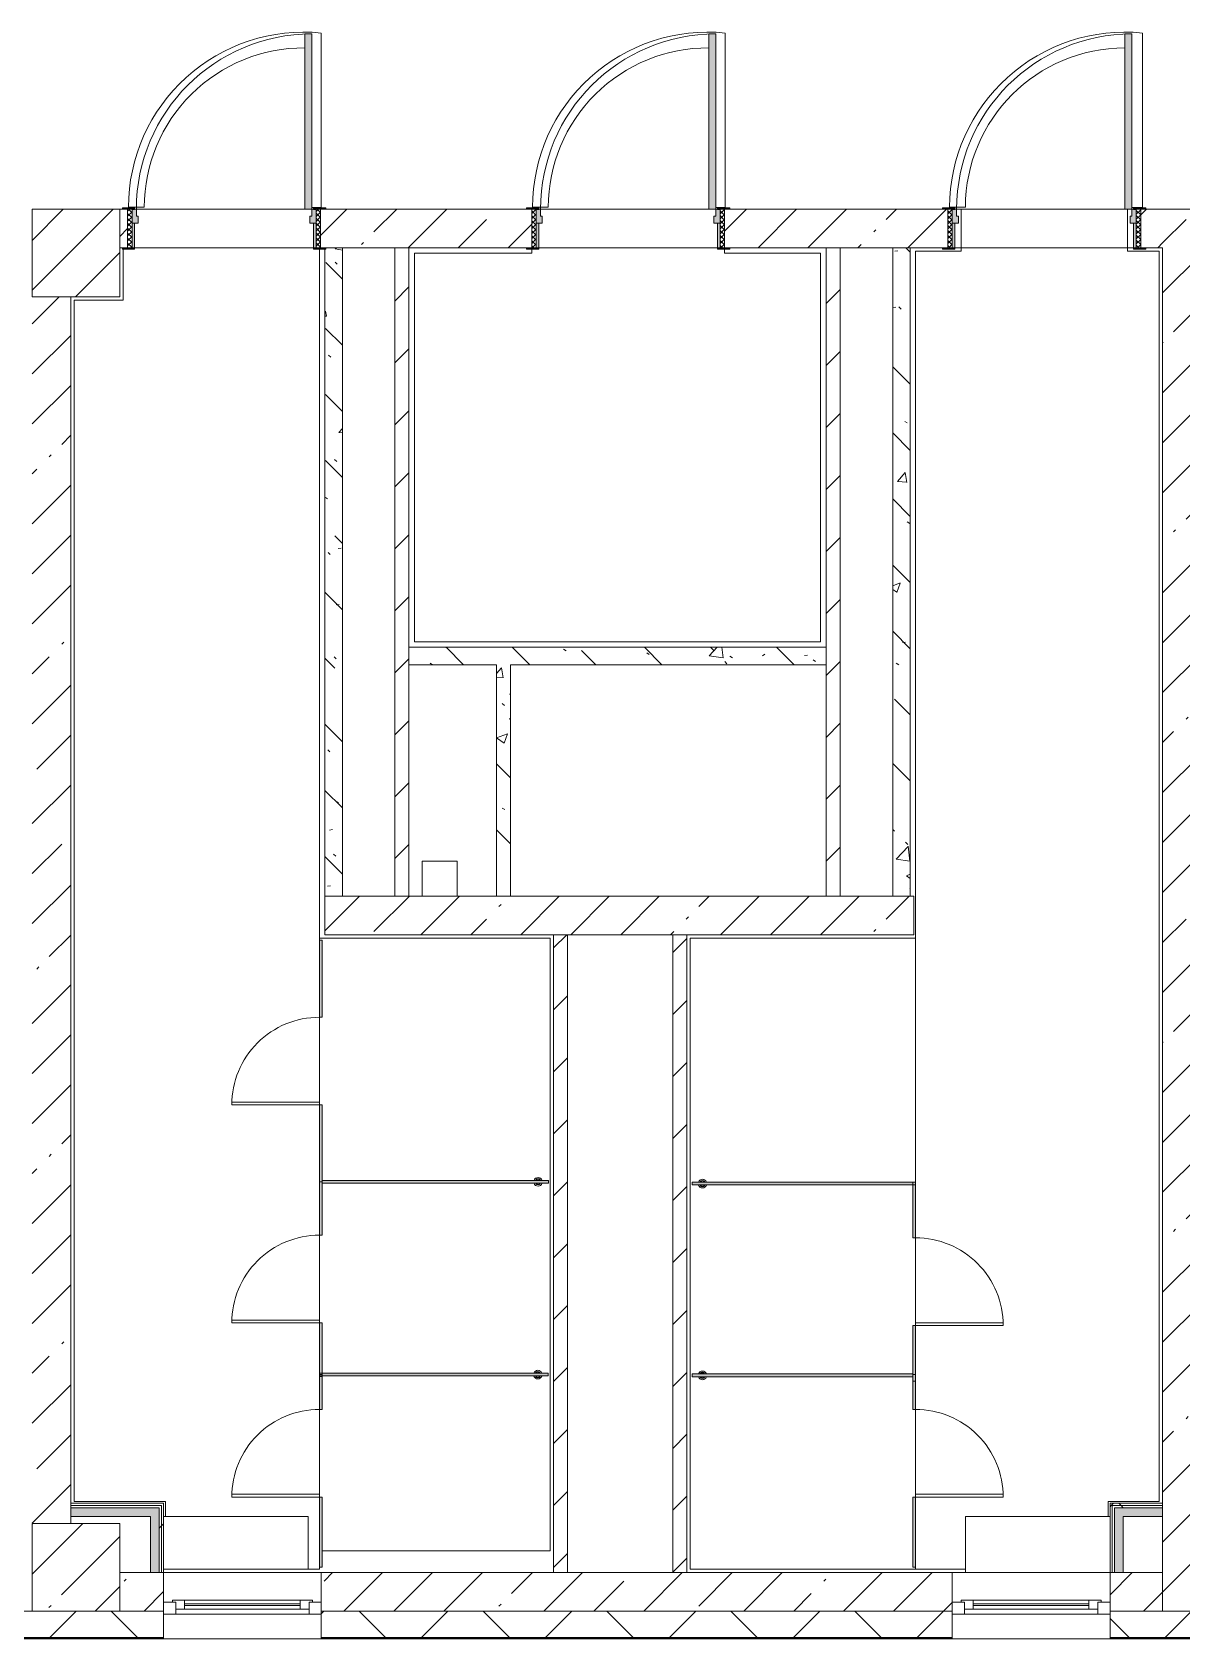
# Model space of a CAD drawing. Header units: millimetres. Extents: x -2911 to 185522, y -8553 to 29000.
# Drawn here: x 123922 to 130482, y -258 to 8910 of the extents above; entities that cross this region are included whole.
import ezdxf

# ---------------------------------------------------------------- set-up
doc = ezdxf.new("R2010")
doc.units = ezdxf.units.MM
for name, color, linetype, lineweight, true_color in [('A-DOOR-2', 7, 'Continuous', 5, 0xaaaaaa), ('A-DOOR-3', 7, 'Continuous', 5, 0xe2e2e2), ('A-DOOR-FRAM-1', 7, 'Continuous', 5, 0xe2e2e2), ('A-DOOR-FRAM-2', 7, 'Continuous', 5, 0xaaaaaa), ('A-FLOR-2', 7, 'Continuous', 5, 0xaaaaaa), ('A-GENM-2', 7, 'Continuous', 5, 0xe2ddcd), ('I-WALL-1', 7, 'Continuous', 5, 0xe7e7e7), ('I-WALL-2', 7, 'Continuous', 9, 0xe7e7e7), ('I-WALL-5', 7, 'Continuous', 5, 0x787878)]:
    doc.layers.add(name, color=color, linetype=linetype, lineweight=lineweight, true_color=true_color)
for name, color, linetype, lineweight in [('A-DOOR-5', 7, 'Continuous', 5), ('A-GENM-1', 7, 'Continuous', 5), ('A-GLAZ-2', 7, 'Continuous', 5), ('A-WALL', 7, 'Continuous', 9), ('A-WALL-4', 7, 'Continuous', 5), ('I-WALL-3', 7, 'Continuous', 5), ('S-COLS-2', 7, 'Continuous', 5)]:
    doc.layers.add(name, color=color, linetype=linetype, lineweight=lineweight)
pattern_1 = [(45, (58512.3, 0), (-285.1231, 285.1231), []), (45, (58797.44, 0), (-285.1231, 285.1231), [504.031, -100.806, 16.764, -84.042])]
pattern_2 = [(45, (58512.32, 0), (-176.7767, 176.7767), [])]
pattern_3 = [(135, (58512.3, 0), (-377.1708, -377.1708), [533.4, -88.9, 17.78, -88.9]), (135, (58512.3, 376.94), (-377.1708, -377.1708), []), (50, (58512.3, 0), (637.6445, -55.7866), [66.675, -733.425]), (355, (58512.3, 0), (-123.3494, 668.699), [53.34, -586.74]), (100.451, (58565.45, -4.65), (514.299, 612.908), [56.665, -623.315]), (46.184, (58512.3, 177.8), (948.7764, -147.15), [100.012, -1100.137]), (96.636, (58591.4, 165.5), (830.909, 865.997), [84.998, -934.973]), (351.184, (58512.3, 177.8), (830.918, 865.988), [80.01, -880.11]), (21, (58601.2, 133.35), (530.6506, -357.9283), [66.675, -733.425]), (326, (58601.2, 133.35), (216.308, 644.6585), [53.34, -586.74]), (71.451, (58645.44, 103.5), (746.9596, 286.7243), [56.665, -623.315]), (37.5, (58512.32, 0), (10.8105, 295.9426), [16.764, -562.864, 16.764, -578.866, -588.962]), (37.5, (58512.32, 0), (10.8105, 295.9426), [-1175.258, 16.764, -572.198]), (7.5, (58512.3, 0), (233.8692, 350.6318), [16.764, -322.834, 16.764, -549.529, -224.472]), (7.5, (58512.3, 0), (233.8692, 350.6318), [-905.891, 16.764, -207.708]), (327.5, (58314.07, 0), (474.5678, -20.0513), [16.764, -205.486, 16.764, -676.656, -920.115]), (327.5, (58314.07, 0), (474.5678, -20.0513), [-915.67, 16.764, -903.351]), (317.5, (58225.17, 0), (518.4522, 88.9934), [16.764, -272.161, 16.764, -443.738, -653.415]), (317.5, (58225.17, 0), (518.4522, 88.9934), [-749.427, 16.764, -636.651])]
pattern_4 = [(135, (1751.41, 174.685), (-14.14214, -14.14214), []), (225, (1751.41, 174.685), (14.14214, -14.14214), [])]
pattern_5 = [(45, (-371.384, 174.685), (-14.1421, 14.1421), []), (135, (-371.384, 174.685), (-14.1421, -14.1421), [])]
pattern_6 = [(45, (58512.3, 0), (-530.33, 530.33), []), (135, (58512.3, 0), (-530.33, -530.33), [])]

# ---------------------------------------------------------------- blocks, each defined once
blk = doc.blocks.new('BSC_Колонна _Прямоугольная - 500х500-V74-2_7_1_птичка')
at = {"layer": 'S-COLS-2'}
h = blk.add_hatch(dxfattribs=at)
h.set_pattern_fill('FP_79', color=256, style=0, pattern_type=2)
h.set_pattern_definition([(45, (-65660, -150), (-285.1231, 285.1231), []), (45, (-65374.88, -150), (-285.1231, 285.1231), [504.031, -100.806, 16.764, -84.042])])
h.paths.add_polyline_path([(-21.8, -250), (250, -250), (250, 250), (-250, 250), (-250, -250)])
for p, q in [((250, 250), (-250, 250)), ((-250, 250), (-250, -250)), ((250, -250), (250, 250)), ((-250, -250), (250, -250))]:
    blk.add_line(p, q, dxfattribs=at)
blk = doc.blocks.new('BSC_Колонна _Прямоугольная - 500х500-V77-2_7_1_птичка')
at = {"layer": 'S-COLS-2'}
h = blk.add_hatch(dxfattribs=at)
h.set_pattern_fill('FP_82', color=256, style=0, pattern_type=2)
h.set_pattern_definition([(45, (-65660, -7650), (-285.1231, 285.1231), []), (45, (-65374.88, -7650), (-285.1231, 285.1231), [504.031, -100.806, 16.764, -84.042])])
h.paths.add_polyline_path([(-21.8, -250), (250, -250), (250, 250), (-250, 250), (-250, -250)])
for p, q in [((250, 250), (-250, 250)), ((-250, 250), (-250, -250)), ((250, -250), (250, 250)), ((-250, -250), (250, -250))]:
    blk.add_line(p, q, dxfattribs=at)
blk = doc.blocks.new('120_Окно_СКБ_1Ст - 120_Окно_СКБ_1Ст 900х2500_h_-22445987-2_7_1_птичка')
at = {"layer": 'A-GLAZ-2'}
for p, q in [((-450, -127), (-450, -57)), ((-450, -57), (-380, -57)), ((450, -57), (-450, -57)), ((-380, -57), (-380, -127)), ((380, -87), (-380, -87)), ((-380, -87), (-380, -127)), ((-330, -137), (-330, -87)), ((330, -137), (330, -87)), ((380, -127), (380, -57)), ((380, -57), (450, -57)), ((380, -127), (380, -87)), ((450, -57), (450, -127)), ((-380, -127), (-450, -127)), ((-450, -127), (-400, -127)), ((-380, -127), (-400, -127)), ((-400, -127), (-400, -137)), ((-400, -137), (400, -137)), ((400, -137), (-400, -137)), ((-330, -107), (330, -107)), ((330, -117), (-330, -117)), ((450, -127), (380, -127)), ((400, -127), (380, -127)), ((400, -127), (450, -127)), ((400, -137), (400, -127))]:
    blk.add_line(p, q, dxfattribs=at)
blk = doc.blocks.new('110_Дверь_СКБ_1Ст_Внутренняя1 - Д-4_1 1100x2100h_ОО_туалет для мальч_ и дев_-32102845-2_7_1_птичка')
at = {"layer": 'A-DOOR-2'}
h = blk.add_hatch(dxfattribs=at)
h.set_pattern_fill('FP_123', color=256, style=0, pattern_type=2)
h.set_pattern_definition(pattern_4)
h.paths.add_polyline_path([(562.5, -110), (562.5, 110), (537.5, 110), (537.5, -110)])
at = {"layer": 'A-DOOR-3'}
h = blk.add_hatch(color=256, dxfattribs=at)
h.paths.add_polyline_path([(537.5, 30), (537.5, 110), (512.5, 110), (512.5, 70), (502.5, 70), (502.5, 30)])
h.paths.add_polyline_path([(-477.5, 30), (-477.5, 70), (-487.5, 70), (-487.5, 110), (-512.5, 110), (-512.5, 30)])
at = {"layer": 'A-DOOR-FRAM-1'}
for points in [[(472.5, 110), (512.5, 110), (512.5, 1110), (472.5, 1110), (472.5, 538.8)], [(-497.5, 110), (-497.5, 118), (-567.5, 118), (-567.5, 110)], [(592.5, 110), (592.5, 118), (522.5, 118), (522.5, 110)], [(-497.5, -110), (-497.5, 30), (-512.5, 30), (-512.5, -110)], [(537.5, -110), (537.5, 30), (522.5, 30), (522.5, -110)], [(-497.5, -118), (-497.5, -110), (-567.5, -110), (-567.5, -118)], [(592.5, -118), (592.5, -110), (522.5, -110), (522.5, -118)]]:
    blk.add_hatch(color=256, dxfattribs=at).paths.add_polyline_path(points)
at = {"layer": 'A-DOOR-FRAM-2'}
h = blk.add_hatch(dxfattribs=at)
h.set_pattern_fill('FP_124', color=256, style=0, pattern_type=2)
h.set_pattern_definition(pattern_5)
h.paths.add_polyline_path([(-512.5, -110), (-512.5, 110), (-537.5, 110), (-537.5, -110)])
at = {"layer": 'A-DOOR-2'}
for p, q in [((512.5, 1110), (472.5, 1110)), ((472.5, 1110), (472.5, 110)), ((512.5, 110), (512.5, 1110)), ((472.5, 110), (512.5, 110))]:
    blk.add_line(p, q, dxfattribs=at)
blk.add_arc((512.5, 110), 1000, 90, 180, dxfattribs=at)
at = {"layer": 'A-DOOR-FRAM-2'}
for p, q in [((-497.5, 118), (-567.5, 118)), ((-567.5, 118), (-567.5, 110)), ((-567.5, 110), (-497.5, 110)), ((-512.5, 110), (-537.5, 110)), ((-537.5, 110), (-537.5, -110)), ((-487.5, 110), (-512.5, 110)), ((-512.5, 110), (-512.5, 30)), ((-512.5, -110), (-512.5, 110)), ((-497.5, 110), (-512.5, 110)), ((-512.5, 110), (-512.5, 109)), ((-512.5, 109), (-497.5, 109)), ((-497.5, 110), (-497.5, 118)), ((-497.5, 109), (-497.5, 110)), ((-487.5, 70), (-487.5, 110)), ((512.5, 110), (512.5, 70)), ((537.5, 110), (512.5, 110)), ((592.5, 118), (522.5, 118)), ((522.5, 118), (522.5, 110)), ((537.5, 110), (522.5, 110)), ((522.5, 110), (522.5, 109)), ((522.5, 110), (592.5, 110)), ((522.5, 109), (537.5, 109)), ((537.5, 30), (537.5, 110)), ((562.5, 110), (537.5, 110)), ((537.5, 110), (537.5, -110)), ((537.5, 109), (537.5, 110)), ((562.5, -110), (562.5, 110)), ((592.5, 110), (592.5, 118)), ((-512.5, 30), (-477.5, 30)), ((-497.5, 30), (-512.5, 30)), ((-512.5, 30), (-512.5, -110)), ((-497.5, -110), (-497.5, 30)), ((-477.5, 70), (-487.5, 70)), ((-477.5, 30), (-477.5, 70)), ((512.5, 70), (502.5, 70)), ((502.5, 70), (502.5, 30)), ((502.5, 30), (537.5, 30)), ((537.5, 30), (522.5, 30)), ((522.5, 30), (522.5, -110)), ((537.5, -110), (537.5, 30)), ((-497.5, -110), (-567.5, -110)), ((-567.5, -110), (-567.5, -118)), ((-567.5, -118), (-497.5, -118)), ((-537.5, -110), (-512.5, -110)), ((-512.5, -110), (-497.5, -110)), ((-497.5, -118), (-497.5, -110)), ((522.5, -110), (537.5, -110)), ((592.5, -110), (522.5, -110)), ((522.5, -110), (522.5, -118)), ((522.5, -118), (592.5, -118)), ((537.5, -110), (562.5, -110)), ((592.5, -118), (592.5, -110))]:
    blk.add_line(p, q, dxfattribs=at)
blk = doc.blocks.new('110_Дверь_СКБ_1Ст_Внутренняя1 - Д-4 1100x2100h_су мгн-31586709-2_7_1_птичка')
at = {"layer": 'A-DOOR-2'}
h = blk.add_hatch(dxfattribs=at)
h.set_pattern_fill('FP_123', color=256, style=0, pattern_type=2)
h.set_pattern_definition(pattern_4)
h.paths.add_polyline_path([(562.5, -110), (562.5, 110), (537.5, 110), (537.5, -110), (550.3, -110)])
at = {"layer": 'A-DOOR-3'}
h = blk.add_hatch(color=256, dxfattribs=at)
h.paths.add_polyline_path([(537.5, 30), (537.5, 110), (512.5, 110), (512.5, 70), (502.5, 70), (502.5, 30)])
h.paths.add_polyline_path([(-477.5, 30), (-477.5, 70), (-487.5, 70), (-487.5, 110), (-512.5, 110), (-512.5, 30)])
at = {"layer": 'A-DOOR-FRAM-1'}
for points in [[(472.5, 110), (512.5, 110), (512.5, 1110), (472.5, 1110), (472.5, 538.8)], [(-497.5, 110), (-497.5, 118), (-567.5, 118), (-567.5, 110)], [(522.5, 110), (592.5, 110), (592.5, 118), (522.5, 118)], [(-497.5, -110), (-497.5, 30), (-512.5, 30), (-512.5, -110)], [(537.5, -110), (537.5, 30), (522.5, 30), (522.5, -110)], [(-497.5, -118), (-497.5, -110), (-567.5, -110), (-567.5, -118)], [(522.5, -118), (592.5, -118), (592.5, -110), (522.5, -110)]]:
    blk.add_hatch(color=256, dxfattribs=at).paths.add_polyline_path(points)
at = {"layer": 'A-DOOR-FRAM-2'}
h = blk.add_hatch(dxfattribs=at)
h.set_pattern_fill('FP_124', color=256, style=0, pattern_type=2)
h.set_pattern_definition(pattern_5)
h.paths.add_polyline_path([(-512.5, -110), (-512.5, 110), (-537.5, 110), (-537.5, -110)])
at = {"layer": 'A-DOOR-2'}
for p, q in [((512.5, 1110), (472.5, 1110)), ((472.5, 1110), (472.5, 110)), ((512.5, 110), (512.5, 1110)), ((472.5, 110), (512.5, 110))]:
    blk.add_line(p, q, dxfattribs=at)
blk.add_arc((512.5, 110), 1000, 90, 180, dxfattribs=at)
at = {"layer": 'A-DOOR-FRAM-2'}
for p, q in [((-497.5, 118), (-567.5, 118)), ((-567.5, 118), (-567.5, 110)), ((-567.5, 110), (-497.5, 110)), ((-512.5, 110), (-537.5, 110)), ((-537.5, 110), (-537.5, -110)), ((-487.5, 110), (-512.5, 110)), ((-512.5, 110), (-512.5, 30)), ((-512.5, -110), (-512.5, 110)), ((-497.5, 110), (-512.5, 110)), ((-512.5, 110), (-512.5, 109)), ((-512.5, 109), (-497.5, 109)), ((-497.5, 110), (-497.5, 118)), ((-497.5, 109), (-497.5, 110)), ((-487.5, 70), (-487.5, 110)), ((512.5, 110), (512.5, 70)), ((537.5, 110), (512.5, 110)), ((592.5, 118), (522.5, 118)), ((522.5, 118), (522.5, 110)), ((537.5, 110), (522.5, 110)), ((522.5, 110), (522.5, 109)), ((522.5, 110), (592.5, 110)), ((522.5, 109), (537.5, 109)), ((537.5, 30), (537.5, 110)), ((562.5, 110), (537.5, 110)), ((537.5, 110), (537.5, -110)), ((537.5, 109), (537.5, 110)), ((562.5, -110), (562.5, 110)), ((592.5, 110), (592.5, 118)), ((-512.5, 30), (-477.5, 30)), ((-497.5, 30), (-512.5, 30)), ((-512.5, 30), (-512.5, -110)), ((-497.5, -110), (-497.5, 30)), ((-477.5, 70), (-487.5, 70)), ((-477.5, 30), (-477.5, 70)), ((512.5, 70), (502.5, 70)), ((502.5, 70), (502.5, 30)), ((502.5, 30), (537.5, 30)), ((537.5, 30), (522.5, 30)), ((522.5, 30), (522.5, -110)), ((537.5, -110), (537.5, 30)), ((-497.5, -110), (-567.5, -110)), ((-567.5, -110), (-567.5, -118)), ((-567.5, -118), (-497.5, -118)), ((-537.5, -110), (-512.5, -110)), ((-512.5, -110), (-497.5, -110)), ((-497.5, -118), (-497.5, -110)), ((522.5, -110), (537.5, -110)), ((592.5, -110), (522.5, -110)), ((522.5, -110), (522.5, -118)), ((522.5, -118), (592.5, -118)), ((537.5, -110), (562.5, -110)), ((592.5, -118), (592.5, -110))]:
    blk.add_line(p, q, dxfattribs=at)
blk = doc.blocks.new('131_Сантехническая перегородка_Дверь_ поз_4 - СД-1-V199-2_7_1_птичка')
at = {"layer": 'A-GENM-2'}
for points in [[(-190, -8), (250, -8), (250, 8), (-190, 8)], [(750, -8), (1190, -8), (1190, 8), (750, 8)]]:
    blk.add_hatch(color=256, dxfattribs=at).paths.add_polyline_path(points)
at = {"layer": 'A-DOOR-5'}
for p, q in [((266, 508), (250, 508)), ((250, 8), (250, 508)), ((266, 8), (266, 508)), ((266, 8), (250, 8))]:
    blk.add_line(p, q, dxfattribs=at)
blk.add_arc((250, 8), 500, 360, 90, dxfattribs=at)
at = {"layer": 'A-GENM-1'}
for p, q in [((250, 8), (-190, 8)), ((-190, 8), (-190, -8)), ((250, -8), (250, 8)), ((1190, 8), (750, 8)), ((750, 8), (750, -8)), ((1190, -8), (1190, 8)), ((-190, -8), (250, -8)), ((750, -8), (1190, -8))]:
    blk.add_line(p, q, dxfattribs=at)
blk = doc.blocks.new('131_Сантехническая перегородка_Дверь - СД-1-V200-2_7_1_птичка')
at = {"layer": 'A-GENM-2'}
for points in [[(0, -8), (317.3, -8), (317.3, 8), (0, 8)], [(817.3, 8), (817.3, -8), (1134.7, -8), (1134.7, 8)]]:
    blk.add_hatch(color=256, dxfattribs=at).paths.add_polyline_path(points)
at = {"layer": 'A-DOOR-5'}
for p, q in [((333.3, -8), (317.3, -8)), ((317.3, -8), (317.3, -508)), ((333.3, -8), (333.3, -508)), ((333.3, -508), (317.3, -508))]:
    blk.add_line(p, q, dxfattribs=at)
blk.add_arc((317.3, -8), 500, 270, 0, dxfattribs=at)
at = {"layer": 'A-GENM-1'}
for p, q in [((317.3, 8), (0, 8)), ((0, 8), (0, -8)), ((317.3, -8), (317.3, 8)), ((1134.7, 8), (817.3, 8)), ((817.3, 8), (817.3, -8)), ((1134.7, -8), (1134.7, 8)), ((0, -8), (317.3, -8)), ((817.3, -8), (1134.7, -8))]:
    blk.add_line(p, q, dxfattribs=at)
blk = doc.blocks.new('131_Сантехническая перегородка_Дверь - СД-1-V201-2_7_1_птичка')
at = {"layer": 'A-GENM-2'}
for points in [[(0, -8), (305.2, -8), (305.2, 8), (0, 8)], [(805.2, -8), (1110.4, -8), (1110.4, 8), (805.2, 8)]]:
    blk.add_hatch(color=256, dxfattribs=at).paths.add_polyline_path(points)
at = {"layer": 'A-DOOR-5'}
for p, q in [((321.2, 508), (305.2, 508)), ((305.2, 8), (305.2, 508)), ((321.2, 8), (321.2, 508)), ((321.2, 8), (305.2, 8))]:
    blk.add_line(p, q, dxfattribs=at)
blk.add_arc((305.2, 8), 500, 360, 90, dxfattribs=at)
at = {"layer": 'A-GENM-1'}
for p, q in [((305.2, 8), (0, 8)), ((0, 8), (0, -8)), ((305.2, -8), (305.2, 8)), ((1110.4, 8), (805.2, 8)), ((805.2, 8), (805.2, -8)), ((1110.4, -8), (1110.4, 8)), ((0, -8), (305.2, -8)), ((805.2, -8), (1110.4, -8))]:
    blk.add_line(p, q, dxfattribs=at)
blk = doc.blocks.new('131_Сантехническая перегородка_Дверь_сдвиг_ - СД-1-V202-2_7_1_птичка')
at = {"layer": 'A-GENM-2'}
for points in [[(0, -8), (400, -8), (400, 8), (0, 8)], [(900, -8), (1100, -8), (1100, 8), (900, 8)]]:
    blk.add_hatch(color=256, dxfattribs=at).paths.add_polyline_path(points)
at = {"layer": 'A-DOOR-5'}
for p, q in [((416, 508), (400, 508)), ((400, 8), (400, 508)), ((416, 8), (416, 508)), ((416, 8), (400, 8))]:
    blk.add_line(p, q, dxfattribs=at)
blk.add_arc((400, 8), 500, 360, 90, dxfattribs=at)
at = {"layer": 'A-GENM-1'}
for p, q in [((400, 8), (0, 8)), ((0, 8), (0, -8)), ((400, -8), (400, 8)), ((1100, 8), (900, 8)), ((900, 8), (900, -8)), ((1100, -8), (1100, 8)), ((0, -8), (400, -8)), ((900, -8), (1100, -8))]:
    blk.add_line(p, q, dxfattribs=at)
blk = doc.blocks.new('131_Сантехническая перегородка_Дверь_сдвиг_ - СД-1-V203-2_7_1_птичка')
at = {"layer": 'A-GENM-2'}
for points in [[(0, -8), (400, -8), (400, 8), (0, 8)], [(900, 8), (900, -8), (1100, -8), (1100, 8)]]:
    blk.add_hatch(color=256, dxfattribs=at).paths.add_polyline_path(points)
at = {"layer": 'A-DOOR-5'}
for p, q in [((416, -8), (400, -8)), ((400, -8), (400, -508)), ((416, -8), (416, -508)), ((416, -508), (400, -508))]:
    blk.add_line(p, q, dxfattribs=at)
blk.add_arc((400, -8), 500, 270, 0, dxfattribs=at)
at = {"layer": 'A-GENM-1'}
for p, q in [((400, 8), (0, 8)), ((0, 8), (0, -8)), ((400, -8), (400, 8)), ((1100, 8), (900, 8)), ((900, 8), (900, -8)), ((1100, -8), (1100, 8)), ((0, -8), (400, -8)), ((900, -8), (1100, -8))]:
    blk.add_line(p, q, dxfattribs=at)
blk = doc.blocks.new('131_Сантехническая перегородка - СП-4-V204-2_7_1_птичка')
at = {"layer": 'A-GENM-2'}
blk.add_hatch(color=256, dxfattribs=at).paths.add_polyline_path([(1330, -8), (1330, 8), (55.2, 8), (55.2, -8), (227.5, -8)])
at = {"layer": 'A-GENM-1'}
for p, q in [((1330, 8), (55.2, 8)), ((55.2, 8), (55.2, -8)), ((1330, -8), (1330, 8)), ((55.2, -8), (1330, -8))]:
    blk.add_line(p, q, dxfattribs=at)
at = {"layer": 'A-GENM-1', "flags": 128}
for points in [[(126.7, 8), (126.3, 8.5), (126, 9), (125.6, 9.5), (125.2, 9.9), (124.8, 10.4), (124.4, 10.8), (123.9, 11.2), (123.5, 11.6), (123, 12), (122.5, 12.3), (122, 12.7), (121.5, 13), (121, 13.3), (120.5, 13.6), (119.9, 13.8), (119.4, 14), (118.8, 14.3), (118.2, 14.4), (117.6, 14.6), (117, 14.7), (116.5, 14.9), (115.9, 14.9), (115.3, 15), (114.7, 15.1), (114.1, 15.1), (113.5, 15.1), (112.8, 15), (112.2, 15), (111.7, 14.9), (111.1, 14.8), (110.5, 14.7), (109.9, 14.5), (109.3, 14.4), (108.7, 14.2), (108.2, 13.9), (107.6, 13.7), (107.1, 13.4), (106.5, 13.2), (106, 12.9), (105.5, 12.5), (105, 12.2), (104.5, 11.8), (104.1, 11.4), (103.6, 11), (103.2, 10.6), (102.8, 10.2), (102.4, 9.7), (102, 9.3), (101.6, 8.8), (101.3, 8.3), (101.1, 8)], [(101.1, -8), (101.4, -8.5), (101.8, -9), (102.2, -9.5), (102.6, -9.9), (103, -10.4), (103.4, -10.8), (103.8, -11.2), (104.3, -11.6), (104.7, -12), (105.2, -12.3), (105.7, -12.7), (106.2, -13), (106.8, -13.3), (107.3, -13.6), (107.9, -13.8), (108.4, -14), (109, -14.3), (109.6, -14.4), (110.1, -14.6), (110.7, -14.7), (111.3, -14.9), (111.9, -14.9), (112.5, -15), (113.1, -15.1), (113.7, -15.1), (114.3, -15.1), (114.9, -15), (115.5, -15), (116.1, -14.9), (116.7, -14.8), (117.3, -14.7), (117.9, -14.5), (118.5, -14.4), (119, -14.2), (119.6, -13.9), (120.2, -13.7), (120.7, -13.4), (121.2, -13.2), (121.7, -12.9), (122.3, -12.5), (122.7, -12.2), (123.2, -11.8), (123.7, -11.4), (124.1, -11), (124.6, -10.6), (125, -10.2), (125.4, -9.7), (125.8, -9.3), (126.1, -8.8), (126.5, -8.3), (126.7, -8)]]:
    blk.add_lwpolyline(points, dxfattribs=at)
at = {"layer": 'A-GENM-1'}
for radius, start, end in [(24.6, 19.91127, 160.08873), (17.6, 45, 135), (17.6, 45, 135), (15.1, 45, 135), (24.6, 199.91127, 340.08873), (17.6, 225, 315), (17.6, 225, 315), (15.1, 225, 315)]:
    blk.add_arc((113.9, 0), radius, start, end, dxfattribs=at)
blk = doc.blocks.new('131_Сантехническая перегородка - СП-4-V205-2_7_1_птичка')
at = {"layer": 'A-GENM-2'}
blk.add_hatch(color=256, dxfattribs=at).paths.add_polyline_path([(1330, -8), (1330, 8), (71.3, 8), (71.3, -8), (243.6, -8)])
at = {"layer": 'A-GENM-1'}
for p, q in [((1330, 8), (71.3, 8)), ((71.3, 8), (71.3, -8)), ((1330, -8), (1330, 8)), ((71.3, -8), (1330, -8))]:
    blk.add_line(p, q, dxfattribs=at)
at = {"layer": 'A-GENM-1', "flags": 128}
for points in [[(142.8, 8), (142.5, 8.5), (142.1, 9), (141.8, 9.5), (141.4, 9.9), (141, 10.4), (140.5, 10.8), (140.1, 11.2), (139.6, 11.6), (139.2, 12), (138.7, 12.3), (138.2, 12.7), (137.7, 13), (137.1, 13.3), (136.6, 13.6), (136.1, 13.8), (135.5, 14), (134.9, 14.3), (134.4, 14.4), (133.8, 14.6), (133.2, 14.7), (132.6, 14.9), (132, 14.9), (131.4, 15), (130.8, 15.1), (130.2, 15.1), (129.6, 15.1), (129, 15), (128.4, 15), (127.8, 14.9), (127.2, 14.8), (126.6, 14.7), (126, 14.5), (125.4, 14.4), (124.9, 14.2), (124.3, 13.9), (123.8, 13.7), (123.2, 13.4), (122.7, 13.2), (122.2, 12.9), (121.7, 12.5), (121.2, 12.2), (120.7, 11.8), (120.2, 11.4), (119.8, 11), (119.3, 10.6), (118.9, 10.2), (118.5, 9.7), (118.1, 9.3), (117.8, 8.8), (117.4, 8.3), (117.3, 8)], [(117.3, -8), (117.6, -8.5), (117.9, -9), (118.3, -9.5), (118.7, -9.9), (119.1, -10.4), (119.5, -10.8), (120, -11.2), (120.4, -11.6), (120.9, -12), (121.4, -12.3), (121.9, -12.7), (122.4, -13), (122.9, -13.3), (123.5, -13.6), (124, -13.8), (124.6, -14), (125.1, -14.3), (125.7, -14.4), (126.3, -14.6), (126.9, -14.7), (127.5, -14.9), (128.1, -14.9), (128.7, -15), (129.3, -15.1), (129.9, -15.1), (130.5, -15.1), (131.1, -15), (131.7, -15), (132.3, -14.9), (132.9, -14.8), (133.4, -14.7), (134, -14.5), (134.6, -14.4), (135.2, -14.2), (135.7, -13.9), (136.3, -13.7), (136.8, -13.4), (137.4, -13.2), (137.9, -12.9), (138.4, -12.5), (138.9, -12.2), (139.4, -11.8), (139.8, -11.4), (140.3, -11), (140.7, -10.6), (141.1, -10.2), (141.5, -9.7), (141.9, -9.3), (142.3, -8.8), (142.6, -8.3), (142.8, -8)]]:
    blk.add_lwpolyline(points, dxfattribs=at)
at = {"layer": 'A-GENM-1'}
for radius, start, end in [(24.6, 19.91127, 160.08873), (17.6, 45, 135), (17.6, 45, 135), (15.1, 45, 135), (24.6, 199.91127, 340.08873), (17.6, 225, 315), (17.6, 225, 315), (15.1, 225, 315)]:
    blk.add_arc((130, 0), radius, start, end, dxfattribs=at)
blk = doc.blocks.new('131_Сантехническая перегородка - СП-4-V206-2_7_1_птичка')
at = {"layer": 'A-GENM-2'}
blk.add_hatch(color=256, dxfattribs=at).paths.add_polyline_path([(1330, 8), (39.9, 8), (39.9, -8), (1330, -8)])
at = {"layer": 'A-GENM-1'}
for p, q in [((1330, 8), (39.9, 8)), ((39.9, 8), (39.9, -8)), ((1330, -8), (1330, 8)), ((39.9, -8), (1330, -8))]:
    blk.add_line(p, q, dxfattribs=at)
at = {"layer": 'A-GENM-1', "flags": 128}
for points in [[(111.4, 8), (111, 8.5), (110.7, 9), (110.3, 9.5), (109.9, 9.9), (109.5, 10.4), (109.1, 10.8), (108.6, 11.2), (108.2, 11.6), (107.7, 12), (107.2, 12.3), (106.7, 12.7), (106.2, 13), (105.7, 13.3), (105.2, 13.6), (104.6, 13.8), (104, 14), (103.5, 14.3), (102.9, 14.4), (102.3, 14.6), (101.7, 14.7), (101.1, 14.9), (100.6, 14.9), (100, 15), (99.4, 15.1), (98.7, 15.1), (98.1, 15.1), (97.5, 15), (96.9, 15), (96.3, 14.9), (95.8, 14.8), (95.2, 14.7), (94.6, 14.5), (94, 14.4), (93.4, 14.2), (92.9, 13.9), (92.3, 13.7), (91.8, 13.4), (91.2, 13.2), (90.7, 12.9), (90.2, 12.5), (89.7, 12.2), (89.2, 11.8), (88.8, 11.4), (88.3, 11), (87.9, 10.6), (87.5, 10.2), (87.1, 9.7), (86.7, 9.3), (86.3, 8.8), (86, 8.3), (85.8, 8)], [(85.8, -8), (86.1, -8.5), (86.5, -9), (86.9, -9.5), (87.2, -9.9), (87.6, -10.4), (88.1, -10.8), (88.5, -11.2), (89, -11.6), (89.4, -12), (89.9, -12.3), (90.4, -12.7), (90.9, -13), (91.5, -13.3), (92, -13.6), (92.6, -13.8), (93.1, -14), (93.7, -14.3), (94.3, -14.4), (94.8, -14.6), (95.4, -14.7), (96, -14.9), (96.6, -14.9), (97.2, -15), (97.8, -15.1), (98.4, -15.1), (99, -15.1), (99.6, -15), (100.2, -15), (100.8, -14.9), (101.4, -14.8), (102, -14.7), (102.6, -14.5), (103.2, -14.4), (103.7, -14.2), (104.3, -13.9), (104.8, -13.7), (105.4, -13.4), (105.9, -13.2), (106.4, -12.9), (106.9, -12.5), (107.4, -12.2), (107.9, -11.8), (108.4, -11.4), (108.8, -11), (109.3, -10.6), (109.7, -10.2), (110.1, -9.7), (110.5, -9.3), (110.8, -8.8), (111.2, -8.3), (111.4, -8)]]:
    blk.add_lwpolyline(points, dxfattribs=at)
at = {"layer": 'A-GENM-1'}
for radius, start, end in [(24.6, 19.91127, 160.08873), (17.6, 45, 135), (17.6, 45, 135), (15.1, 45, 135), (24.6, 199.91127, 340.08873), (17.6, 225, 315), (17.6, 225, 315), (15.1, 225, 315)]:
    blk.add_arc((98.6, 0), radius, start, end, dxfattribs=at)
blk = doc.blocks.new('131_Сантехническая перегородка - СП-4-V207-2_7_1_птичка')
at = {"layer": 'A-GENM-2'}
blk.add_hatch(color=256, dxfattribs=at).paths.add_polyline_path([(1330, 8), (25.5, 8), (25.5, -8), (1330, -8)])
at = {"layer": 'A-GENM-1'}
for p, q in [((1330, 8), (25.5, 8)), ((25.5, 8), (25.5, -8)), ((1330, -8), (1330, 8)), ((25.5, -8), (1330, -8))]:
    blk.add_line(p, q, dxfattribs=at)
at = {"layer": 'A-GENM-1', "flags": 128}
for points in [[(97, 8), (96.7, 8.5), (96.3, 9), (95.9, 9.5), (95.5, 9.9), (95.1, 10.4), (94.7, 10.8), (94.3, 11.2), (93.8, 11.6), (93.3, 12), (92.9, 12.3), (92.4, 12.7), (91.8, 13), (91.3, 13.3), (90.8, 13.6), (90.2, 13.8), (89.7, 14), (89.1, 14.3), (88.5, 14.4), (88, 14.6), (87.4, 14.7), (86.8, 14.9), (86.2, 14.9), (85.6, 15), (85, 15.1), (84.4, 15.1), (83.8, 15.1), (83.2, 15), (82.6, 15), (82, 14.9), (81.4, 14.8), (80.8, 14.7), (80.2, 14.5), (79.6, 14.4), (79.1, 14.2), (78.5, 13.9), (77.9, 13.7), (77.4, 13.4), (76.9, 13.2), (76.4, 12.9), (75.8, 12.5), (75.3, 12.2), (74.9, 11.8), (74.4, 11.4), (74, 11), (73.5, 10.6), (73.1, 10.2), (72.7, 9.7), (72.3, 9.3), (72, 8.8), (71.6, 8.3), (71.4, 8)], [(71.4, -8), (71.8, -8.5), (72.1, -9), (72.5, -9.5), (72.9, -9.9), (73.3, -10.4), (73.7, -10.8), (74.1, -11.2), (74.6, -11.6), (75.1, -12), (75.6, -12.3), (76.1, -12.7), (76.6, -13), (77.1, -13.3), (77.6, -13.6), (78.2, -13.8), (78.7, -14), (79.3, -14.3), (79.9, -14.4), (80.5, -14.6), (81.1, -14.7), (81.6, -14.9), (82.2, -14.9), (82.8, -15), (83.4, -15.1), (84, -15.1), (84.6, -15.1), (85.2, -15), (85.8, -15), (86.4, -14.9), (87, -14.8), (87.6, -14.7), (88.2, -14.5), (88.8, -14.4), (89.4, -14.2), (89.9, -13.9), (90.5, -13.7), (91, -13.4), (91.6, -13.2), (92.1, -12.9), (92.6, -12.5), (93.1, -12.2), (93.6, -11.8), (94, -11.4), (94.5, -11), (94.9, -10.6), (95.3, -10.2), (95.7, -9.7), (96.1, -9.3), (96.5, -8.8), (96.8, -8.3), (97, -8)]]:
    blk.add_lwpolyline(points, dxfattribs=at)
at = {"layer": 'A-GENM-1'}
for radius, start, end in [(24.6, 19.91127, 160.08873), (17.6, 45, 135), (17.6, 45, 135), (15.1, 45, 135), (24.6, 199.91127, 340.08873), (17.6, 225, 315), (17.6, 225, 315), (15.1, 225, 315)]:
    blk.add_arc((84.2, 0), radius, start, end, dxfattribs=at)

msp = doc.modelspace()

# ---------------------------------------------------------------- hatches: boundary and pattern name
at = {"layer": 'A-WALL-4'}
h = msp.add_hatch(dxfattribs=at)
h.set_pattern_fill('FP_85', color=256, style=0, pattern_type=2)
h.set_pattern_definition([(45, (58512.3, 0), (-353.5534, 353.5534), []), (135, (58512.3, 0), (-353.5534, -353.5534), [])])
h.paths.add_polyline_path([(134212.3157, -250), (134212.3157, -100), (130072.3157, -100), (130072.3157, -250), (133425.7391, -250)])
h.paths.add_polyline_path([(127860.619, -250), (129172.3157, -250), (129172.3157, -100), (125572.3157, -100), (125572.3157, -250), (126005.5789, -250)])
h.paths.add_polyline_path([(116572.3157, -250), (117322.3157, -250), (117322.3157, -100), (116572.3157, -100)])
h.paths.add_polyline_path([(115422.3157, -250), (115672.3157, -250), (115672.3157, -100), (114922.3157, -100), (114922.3157, -250), (115339.0986, -250)])
h.paths.add_polyline_path([(119422.3157, -250), (120572.3157, -250), (120572.3157, -100), (119422.3157, -100)])
h.paths.add_polyline_path([(123672.3157, -250), (124672.3157, -250), (124672.3157, -100), (123672.3157, -100)])
h.paths.add_polyline_path([(101922.3157, -250), (102548.649, -250), (102548.649, -100), (101172.3157, -100), (101172.3157, -250), (101890.0582, -250)])
h.paths.add_polyline_path([(110422.3157, -250), (111822.3157, -250), (111822.3157, -100), (110422.3157, -100)])
h.paths.add_polyline_path([(107322.3157, -250), (107322.3157, -100), (105922.3157, -100), (105922.3157, -250), (106527.6583, -250)])
h.paths.add_polyline_path([(103448.649, -250), (103822.3157, -250), (103822.3157, -100), (103448.649, -100)])
h.paths.add_polyline_path([(97272.3157, -250), (98072.3157, -250), (98072.3157, -100), (97272.3157, -100), (97272.3157, -176.4331)])
at = {"layer": 'I-WALL-1'}
for points in [[(124597.3157, 440.5), (124647.3157, 440.5), (124647.3157, 490.5), (124142.3157, 490.5), (124142.3157, 440.5), (124150.5389, 440.5)], [(130147.3157, 120), (130147.3157, 440.5), (130097.3157, 440.5), (130097.3157, 120)]]:
    msp.add_hatch(color=256, dxfattribs=at).paths.add_polyline_path(points)
at = {"layer": 'I-WALL-2'}
for points in [[(130372.3157, 440.5), (130372.3157, 490.5), (130097.3157, 490.5), (130097.3157, 440.5), (130147.3157, 440.5)], [(124647.3157, 120), (124647.3157, 440.5), (124597.3157, 440.5), (124597.3157, 120)]]:
    msp.add_hatch(color=256, dxfattribs=at).paths.add_polyline_path(points)
at = {"layer": 'I-WALL-3'}
h = msp.add_hatch(dxfattribs=at)
h.set_pattern_fill('FP_93', color=256, style=0, pattern_type=2)
h.set_pattern_definition(pattern_1)
h.paths.add_polyline_path([(125992.3157, 7680), (126772.7962, 7680), (126772.7962, 7900), (125567.3157, 7900), (125567.3157, 7680), (125692.3157, 7680)])
h.paths.add_polyline_path([(124467.3157, 7680), (124467.3157, 7900), (124422.3157, 7900), (124422.3157, 7680), (124437.3157, 7680)])
h.paths.add_polyline_path([(130247.3157, 7680), (130372.3157, 7680), (130372.3157, 7900), (130247.3157, 7900), (130247.3157, 7750.3292)])
h.paths.add_polyline_path([(128532.3157, 7680), (129147.3157, 7680), (129147.3157, 7900), (127872.7962, 7900), (127872.7962, 7680), (128452.3157, 7680)])
h = msp.add_hatch(dxfattribs=at)
h.set_pattern_fill('FP_93', color=256, style=0, pattern_type=2)
h.set_pattern_definition(pattern_1)
h.paths.add_polyline_path([(130592.3157, 120), (130592.3157, 7900), (130372.3157, 7900), (130372.3157, 120)])
h = msp.add_hatch(dxfattribs=at)
h.set_pattern_fill('FP_97', color=256, style=0, pattern_type=2)
h.set_pattern_definition(pattern_2)
h.paths.add_polyline_path([(126072.3157, 3980), (126072.3157, 7680), (125992.3157, 7680), (125992.3157, 3980), (126005.5789, 3980)])
h = msp.add_hatch(dxfattribs=at)
h.set_pattern_fill('FP_97', color=256, style=0, pattern_type=2)
h.set_pattern_definition(pattern_2)
h.paths.add_polyline_path([(128532.3157, 3980), (128532.3157, 7680), (128452.3157, 7680), (128452.3157, 3980)])
h = msp.add_hatch(dxfattribs=at)
h.set_pattern_fill('FP_93', color=256, style=0, pattern_type=2)
h.set_pattern_definition(pattern_1)
h.paths.add_polyline_path([(123922.3157, 400), (124142.3157, 400), (124142.3157, 7400), (123922.3157, 7400), (123922.3157, 808.9359)])
h = msp.add_hatch(dxfattribs=at)
h.set_pattern_fill('FP_93', color=256, style=0, pattern_type=2)
h.set_pattern_definition(pattern_1)
h.paths.add_polyline_path([(127577.3157, 3760), (128952.3157, 3760), (128952.3157, 3980), (125592.3157, 3980), (125592.3157, 3760), (126977.3157, 3760)])
h = msp.add_hatch(dxfattribs=at)
h.set_pattern_fill('FP_97', color=256, style=0, pattern_type=2)
h.set_pattern_definition(pattern_2)
h.paths.add_polyline_path([(126977.3157, 120), (126977.3157, 3760), (126897.3157, 3760), (126897.3157, 120)])
h = msp.add_hatch(dxfattribs=at)
h.set_pattern_fill('FP_97', color=256, style=0, pattern_type=2)
h.set_pattern_definition(pattern_2)
h.paths.add_polyline_path([(127657.3157, 120), (127657.3157, 3760), (127577.3157, 3760), (127577.3157, 120)])
h = msp.add_hatch(dxfattribs=at)
h.set_pattern_fill('FP_197', color=256, style=0, pattern_type=2)
h.set_pattern_definition(pattern_6)
h.paths.add_polyline_path([(124659.8157, 120), (124659.8157, 490.5), (124647.3157, 490.5), (124647.3157, 120)])
h = msp.add_hatch(dxfattribs=at)
h.set_pattern_fill('FP_197', color=256, style=0, pattern_type=2)
h.set_pattern_definition(pattern_6)
h.paths.add_polyline_path([(124672.3157, 120), (124672.3157, 503), (124659.8157, 503), (124659.8157, 120)])
h = msp.add_hatch(dxfattribs=at)
h.set_pattern_fill('FP_197', color=256, style=0, pattern_type=2)
h.set_pattern_definition(pattern_6)
h.paths.add_polyline_path([(130372.3157, 503), (130372.3157, 515.5), (130072.3157, 515.5), (130072.3157, 503), (130084.8157, 503)])
h = msp.add_hatch(dxfattribs=at)
h.set_pattern_fill('FP_197', color=256, style=0, pattern_type=2)
h.set_pattern_definition(pattern_6)
h.paths.add_polyline_path([(130084.8157, 120), (130084.8157, 503), (130072.3157, 503), (130072.3157, 120)])
h = msp.add_hatch(dxfattribs=at)
h.set_pattern_fill('FP_197', color=256, style=0, pattern_type=2)
h.set_pattern_definition(pattern_6)
h.paths.add_polyline_path([(130372.3157, 490.5), (130372.3157, 503), (130084.8157, 503), (130084.8157, 490.5), (130097.3157, 490.5)])
h = msp.add_hatch(dxfattribs=at)
h.set_pattern_fill('FP_93', color=256, style=0, pattern_type=2)
h.set_pattern_definition(pattern_1)
h.paths.add_polyline_path([(130179.419, -100), (130372.3157, -100), (130372.3157, 120), (130072.3157, 120), (130072.3157, -100)])
h.paths.add_polyline_path([(129172.3157, -100), (129172.3157, 120), (125572.3157, 120), (125572.3157, -100), (127860.619, -100)])
h.paths.add_polyline_path([(124422.3157, -100), (124672.3157, -100), (124672.3157, 120), (124422.3157, 120)])
h = msp.add_hatch(dxfattribs=at)
h.set_pattern_fill('FP_93', color=256, style=0, pattern_type=2)
h.set_pattern_definition(pattern_1)
h.paths.add_polyline_path([(133992.3157, -100), (133992.3157, 120), (130372.3157, 120), (130372.3157, -100), (133425.7391, -100)])
at = {"layer": 'I-WALL-5'}
h = msp.add_hatch(dxfattribs=at)
h.set_pattern_fill('FP_106', color=256, style=0, pattern_type=2)
h.set_pattern_definition(pattern_3)
h.paths.add_polyline_path([(125692.3157, 3980), (125692.3157, 7680), (125597.3157, 7680), (125592.3157, 3980)])
h = msp.add_hatch(dxfattribs=at)
h.set_pattern_fill('FP_106', color=256, style=0, pattern_type=2)
h.set_pattern_definition(pattern_3)
h.paths.add_polyline_path([(128932.3157, 3980), (128932.3157, 7680), (128832.3157, 7680), (128832.3157, 3980)])
h = msp.add_hatch(dxfattribs=at)
h.set_pattern_fill('FP_106', color=256, style=0, pattern_type=2)
h.set_pattern_definition(pattern_3)
h.paths.add_polyline_path([(128452.3157, 5300), (128452.3157, 5400), (126072.3157, 5400), (126072.3157, 5300), (127860.619, 5300)])
h = msp.add_hatch(dxfattribs=at)
h.set_pattern_fill('FP_106', color=256, style=0, pattern_type=2)
h.set_pattern_definition(pattern_3)
h.paths.add_polyline_path([(126652.3157, 3980), (126652.3157, 5300), (126572.3157, 5300), (126572.3157, 3980)])

# ---------------------------------------------------------------- linework, layer by layer
at = {"layer": 'A-FLOR-2'}
for p, q in [((125571.8676, 7910.1311), (125571.8676, 8905.1186)), ((127877.3481, 7910.1311), (127877.3481, 8905.1186)), ((130257.3481, 7910.1311), (130257.3481, 8905.1186)), ((124471.8681, 7911.1311), (124561.8681, 7911.1311)), ((124517.3157, 7900), (125477.3157, 7900)), ((125517.3157, 7910.1311), (125571.8676, 7910.1311)), ((126777.3486, 7911.1311), (126867.3487, 7911.1311)), ((126822.7962, 7900), (127782.7962, 7900)), ((127822.7962, 7910.1311), (127877.3481, 7910.1311)), ((129157.3486, 7911.1311), (129247.3487, 7911.1311)), ((129197.3157, 7900), (130157.3157, 7900)), ((130157.3157, 7900), (129222.3157, 7900)), ((129222.3157, 7900), (129222.3157, 7660)), ((130172.3157, 7660), (130172.3157, 7900)), ((130197.3157, 7910.1311), (130257.3481, 7910.1311)), ((124442.3157, 7672), (124442.3157, 7380)), ((125561.3157, 7672), (125561.3157, 3729)), ((126772.7962, 7649), (126103.3157, 7649)), ((126103.3157, 7649), (126103.3157, 5431)), ((126772.7962, 7672), (126772.7962, 7649)), ((127872.7962, 7649), (127872.7962, 7672)), ((128421.3157, 7649), (127872.7962, 7649)), ((128421.3157, 5431), (128421.3157, 7649)), ((129222.3157, 7660), (128963.3157, 7660)), ((128963.3157, 2347.4558), (128963.3157, 7660)), ((130352.3157, 7660), (130172.3157, 7660)), ((130352.3157, 526.731), (130352.3157, 7660)), ((124442.3157, 7380), (124162.3157, 7380)), ((124162.3157, 7380), (124162.3157, 526.5)), ((126103.3157, 5431), (128421.3157, 5431)), ((126147.3157, 3980), (126147.3157, 4180)), ((126147.3157, 4180), (126347.3157, 4180)), ((126347.3157, 4180), (126347.3157, 3980)), ((126877.3157, 3740), (125561.3157, 3740)), ((126877.3157, 245), (126877.3157, 3740)), ((127677.3157, 3740), (127677.3157, 140)), ((128963.3157, 3740), (127677.3157, 3740)), ((125561.3157, 2789), (125561.3157, 3289)), ((125561.3157, 1545.1843), (125561.3157, 2045.1843)), ((128963.3157, 2030.1204), (128963.3157, 1530.1204)), ((125561.3157, 551), (125561.3157, 1051)), ((128963.3157, 1051), (128963.3157, 551)), ((124162.3157, 526.5), (124683.3157, 526.5)), ((124683.3157, 526.5), (124683.3157, 440.5)), ((130061.8157, 440.5), (130061.8157, 526.731)), ((130061.8157, 526.731), (130352.3157, 526.731)), ((125497.3157, 440.5), (124672.3157, 440.5)), ((125497.3157, 140), (125497.3157, 440.5)), ((130072.3157, 440.5), (129247.3157, 440.5)), ((129247.3157, 440.5), (129247.3157, 120)), ((125577.3157, 245), (126877.3157, 245)), ((124672.3157, 140), (125561.3157, 140)), ((125561.3157, 140), (125561.3157, 151)), ((127677.3157, 140), (129247.3157, 140)), ((128963.3157, 151), (128963.3157, 140)), ((129247.3157, 120), (130072.3157, 120))]:
    msp.add_line(p, q, dxfattribs=at)
for centre, radius, start, end in [((125471.8676, 7910.1311), 1000, 84.26082952, 179.94270421), ((127777.3481, 7910.1311), 1000, 84.26082952, 179.94270421), ((130157.3481, 7910.1311), 1000, 84.26082952, 179.94270421), ((125471.8676, 7910.1311), 910, 89.65741079, 179.93703759), ((127777.3481, 7910.1311), 910, 89.65741079, 179.93703759), ((130157.3481, 7910.1311), 910, 90.0030194, 179.93703759)]:
    msp.add_arc(centre, radius, start, end, dxfattribs=at)
at = {"layer": 'A-WALL'}
for p, q in [((125692.3157, 7680), (125597.3157, 7680)), ((126072.3157, 7680), (125992.3157, 7680)), ((128532.3157, 7680), (128452.3157, 7680)), ((128932.3157, 7680), (128832.3157, 7680)), ((126072.3157, 5400), (126072.3157, 5300)), ((128452.3157, 5300), (128452.3157, 5400)), ((125592.3157, 3980), (125692.3157, 3980)), ((125992.3157, 3980), (126072.3157, 3980)), ((126572.3157, 3980), (126652.3157, 3980)), ((128452.3157, 3980), (128532.3157, 3980)), ((126977.3157, 3760), (126897.3157, 3760)), ((127657.3157, 3760), (127577.3157, 3760)), ((124659.8157, 503), (124142.3157, 503)), ((124647.3157, 490.5), (124142.3157, 490.5)), ((124647.3157, 490.5), (124647.3157, 120)), ((124659.8157, 503), (124659.8157, 120)), ((130084.8157, 503), (130084.8157, 120)), ((130084.8157, 503), (130372.3157, 503)), ((130097.3157, 490.5), (130097.3157, 120)), ((130097.3157, 490.5), (130372.3157, 490.5)), ((130372.3157, 440.5), (130372.3157, 515.5)), ((126897.3157, 120), (126977.3157, 120)), ((127577.3157, 120), (127657.3157, 120)), ((124672.3157, -100), (124422.3157, -100)), ((129172.3157, -100), (125572.3157, -100)), ((133992.3157, -100), (130072.3157, -100)), ((123672.3157, -250), (124672.3157, -250)), ((123672.3157, -253), (124672.3157, -253)), ((125572.3157, -250), (129172.3157, -250)), ((125572.3157, -253), (129172.3157, -253)), ((130072.3157, -250), (134362.3157, -250)), ((130072.3157, -253), (134365.3157, -253))]:
    msp.add_line(p, q, dxfattribs=at)
at = {"layer": 'A-WALL-4'}
for p, q in [((120572.3157, -100), (123922.3157, -100)), ((124672.3157, -258), (124672.3157, -100)), ((125572.3157, -100), (125572.3157, -258)), ((129172.3157, -258), (129172.3157, -100)), ((130072.3157, -100), (130072.3157, -258)), ((124672.3157, -258), (116572.3157, -258)), ((124672.3157, -258), (134370.3157, -258))]:
    msp.add_line(p, q, dxfattribs=at)
at = {"layer": 'I-WALL-3'}
for p, q in [((124437.3157, 7900), (124422.3157, 7900)), ((124517.3157, 7900), (125477.3157, 7900)), ((126742.7962, 7900), (125597.3157, 7900)), ((126822.7962, 7900), (127782.7962, 7900)), ((129117.3157, 7900), (127902.7962, 7900)), ((129197.3157, 7900), (129222.3157, 7900)), ((130372.3157, 7900), (130277.3157, 7900)), ((130762.3157, 7900), (130372.3157, 7900)), ((124422.3157, 7680), (124437.3157, 7680)), ((125527.3157, 7680), (124507.3157, 7680)), ((125592.3157, 7672), (125592.3157, 3760)), ((125692.3157, 3980), (125692.3157, 7680)), ((125692.3157, 7680), (125992.3157, 7680)), ((125992.3157, 7680), (125992.3157, 3980)), ((126072.3157, 5400), (126072.3157, 7680)), ((126072.3157, 7680), (126742.7962, 7680)), ((127832.7962, 7680), (126812.7962, 7680)), ((127902.7962, 7680), (128452.3157, 7680)), ((128452.3157, 7680), (128452.3157, 5400)), ((128532.3157, 3980), (128532.3157, 7680)), ((128532.3157, 7680), (128832.3157, 7680)), ((128832.3157, 7680), (128832.3157, 3980)), ((128932.3157, 3980), (128932.3157, 7680)), ((128932.3157, 7680), (129117.3157, 7680)), ((130207.3157, 7680), (129187.3157, 7680)), ((130277.3157, 7680), (130372.3157, 7680)), ((130372.3157, 7680), (130372.3157, 515.5)), ((124142.3157, 400), (124142.3157, 7400)), ((128452.3157, 5400), (126072.3157, 5400)), ((126072.3157, 3980), (126072.3157, 5300)), ((126072.3157, 5300), (126572.3157, 5300)), ((126572.3157, 5300), (126572.3157, 3980)), ((126652.3157, 5300), (128452.3157, 5300)), ((126652.3157, 3980), (126652.3157, 5300)), ((128452.3157, 5300), (128452.3157, 3980)), ((125992.3157, 3980), (125692.3157, 3980)), ((126572.3157, 3980), (126072.3157, 3980)), ((128452.3157, 3980), (126652.3157, 3980)), ((128952.3157, 3980), (128532.3157, 3980)), ((128952.3157, 3760), (128952.3157, 3980)), ((125592.3157, 3760), (126897.3157, 3760)), ((126897.3157, 3760), (126897.3157, 120)), ((126977.3157, 3760), (127577.3157, 3760)), ((126977.3157, 120), (126977.3157, 3760)), ((127577.3157, 3760), (127577.3157, 120)), ((127657.3157, 3760), (128952.3157, 3760)), ((127657.3157, 120), (127657.3157, 3760)), ((124672.3157, 515.5), (124142.3157, 515.5)), ((124672.3157, 120), (124672.3157, 515.5)), ((130072.3157, 515.5), (130072.3157, 120)), ((130372.3157, 515.5), (130072.3157, 515.5)), ((124142.3157, 440.5), (124597.3157, 440.5)), ((124597.3157, 440.5), (124597.3157, 120)), ((130147.3157, 120), (130147.3157, 440.5)), ((130147.3157, 440.5), (130372.3157, 440.5)), ((130372.3157, 440.5), (130372.3157, -100)), ((126897.3157, 120), (124422.3157, 120)), ((124672.3157, -100), (124672.3157, 120)), ((125572.3157, 120), (125572.3157, -100)), ((127577.3157, 120), (126977.3157, 120)), ((129247.3157, 120), (127657.3157, 120)), ((129172.3157, -100), (129172.3157, 120)), ((130372.3157, 120), (130072.3157, 120)), ((130072.3157, 120), (130072.3157, -100))]:
    msp.add_line(p, q, dxfattribs=at)

# ---------------------------------------------------------------- block references
at = {"layer": 'A-DOOR-2'}
for name, p in [('110_Дверь_СКБ_1Ст_Внутренняя1 - Д-4_1 1100x2100h_ОО_туалет для мальч_ и дев_-32102845-2_7_1_птичка', (125004.8157, 7790)), ('110_Дверь_СКБ_1Ст_Внутренняя1 - Д-4 1100x2100h_су мгн-31586709-2_7_1_птичка', (127310.2962, 7790)), ('110_Дверь_СКБ_1Ст_Внутренняя1 - Д-4_1 1100x2100h_ОО_туалет для мальч_ и дев_-32102845-2_7_1_птичка', (129684.8157, 7790))]:
    msp.add_blockref(name, p, dxfattribs=at)
at = {"layer": 'A-GENM-1'}
for name, p, rotation in [('131_Сантехническая перегородка_Дверь_ поз_4 - СД-1-V199-2_7_1_птичка', (125569.3157, 2539), 89.99999999997657), ('131_Сантехническая перегородка_Дверь - СД-1-V201-2_7_1_птичка', (125569.3157, 1240), 89.99999999997657), ('131_Сантехническая перегородка - СП-4-V206-2_7_1_птичка', (126907.6435, 2350), 180), ('131_Сантехническая перегородка_Дверь - СД-1-V200-2_7_1_птичка', (128955.3157, 1212.785), 90.00000000002345), ('131_Сантехническая перегородка_Дверь_сдвиг_ - СД-1-V202-2_7_1_птичка', (125569.3157, 151), 89.99999999997657), ('131_Сантехническая перегородка - СП-4-V207-2_7_1_птичка', (126891.8352, 1250), 180), ('131_Сантехническая перегородка_Дверь_сдвиг_ - СД-1-V203-2_7_1_птичка', (128955.3157, 151), 90.00000000002345)]:
    msp.add_blockref(name, p, dxfattribs=dict(at, rotation=rotation))
for name, p in [('131_Сантехническая перегородка - СП-4-V204-2_7_1_птичка', (127633.1236, 2340)), ('131_Сантехническая перегородка - СП-4-V205-2_7_1_птичка', (127616.98, 1245.5))]:
    msp.add_blockref(name, p, dxfattribs=at)
at = {"layer": 'A-GLAZ-2', "rotation": 180}
for p in [(125122.3157, -175), (129622.3157, -175)]:
    msp.add_blockref('120_Окно_СКБ_1Ст - 120_Окно_СКБ_1Ст 900х2500_h_-22445987-2_7_1_птичка', p, dxfattribs=at)
at = {"layer": 'S-COLS-2'}
for name, p in [('BSC_Колонна _Прямоугольная - 500х500-V77-2_7_1_птичка', (124172.3157, 7650)), ('BSC_Колонна _Прямоугольная - 500х500-V74-2_7_1_птичка', (124172.3157, 150))]:
    msp.add_blockref(name, p, dxfattribs=at)

doc.saveas('drawing.dxf')
